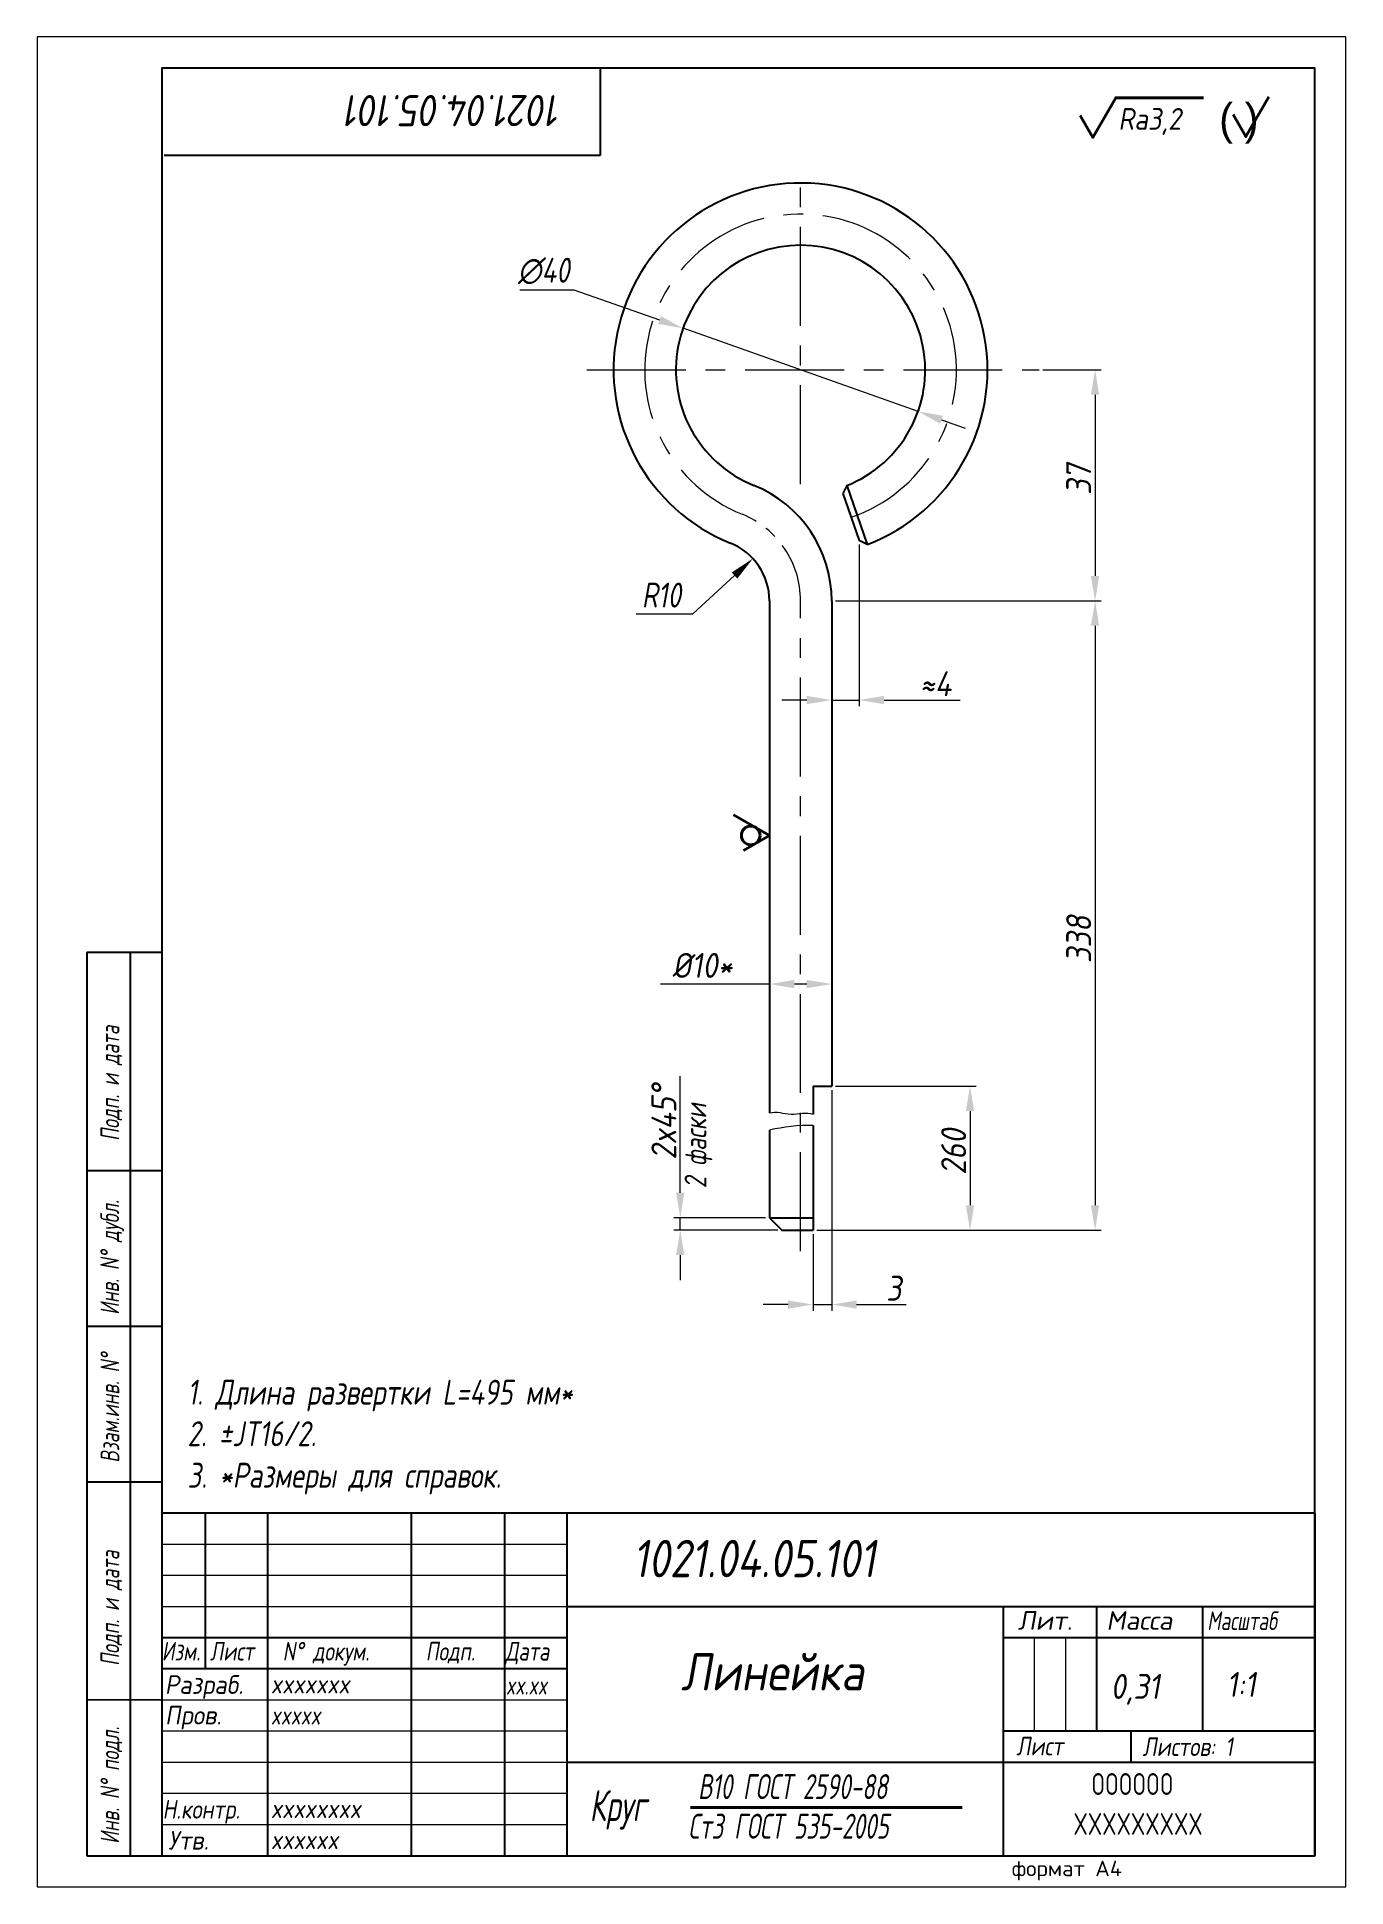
# Model space of a CAD drawing. Header units: millimetres. Extents: x 2807 to 3017, y -2244 to -1947.
import ezdxf

# ---------------------------------------------------------------- set-up
doc = ezdxf.new("R2010")
doc.units = ezdxf.units.MM
doc.linetypes.add('CENTER', pattern=[50.8, 31.75, -6.35, 6.35, -6.35])
for name, color, linetype, lineweight in [('Ax', 1, 'CENTER', 18), ('Dim', 3, 'Continuous', 40), ('Slim', 8, 'Continuous', 18), ('Text', 2, 'Continuous', 40), ('Wide', 31, 'Continuous', 60)]:
    doc.layers.add(name, color=color, linetype=linetype, lineweight=lineweight)
doc.styles.add('курсив', font='romans.shx', dxfattribs={"oblique": 10})
doc.styles.add('курсив 0_75', font='romans.shx', dxfattribs={"width": 0.75, "oblique": 10})
doc.styles.add('курсив 0_85', font='romans.shx', dxfattribs={"width": 0.85, "oblique": 10})
doc.dimstyles.new('к1_1', dxfattribs={"dimtxt": 4, "dimasz": 4, "dimexe": 1, "dimexo": 0.625, "dimtad": 1, "dimtxsty": 'курсив 0_85', "dimcen": 0, "dimadec": 0, "dimazin": 0, "dimtfac": 1, "dimtmove": 0, "dimatfit": 3, "dimldrblk": 'DOTSMALL', "dimfxl": 1, "dimlwd": 18, "dimlwe": 18, "dimarcsym": 0})
doc.dimstyles.new('к1_1с', dxfattribs={"dimtxt": 4, "dimasz": 4, "dimexe": 1, "dimexo": 0.625, "dimgap": 1, "dimtad": 1, "dimtxsty": 'курсив 0_85', "dimcen": 0, "dimadec": 0, "dimazin": 0, "dimtfac": 1, "dimtmove": 0, "dimatfit": 3, "dimldrblk": 'DOTSMALL', "dimfxl": 1, "dimlwd": 18, "dimlwe": 18, "dimarcsym": 0})
doc.dimstyles.new('к1_1св', dxfattribs={"dimtxt": 4, "dimasz": 4, "dimexe": 2, "dimexo": 0.625, "dimgap": 1, "dimtad": 1, "dimtoh": 1, "dimtxsty": 'курсив 0_75', "dimcen": 0, "dimadec": 0, "dimazin": 0, "dimtfac": 1, "dimtmove": 0, "dimatfit": 3, "dimldrblk": 'DOTSMALL', "dimfxl": 1, "dimlwd": 18, "dimlwe": 18, "dimarcsym": 0})

# ---------------------------------------------------------------- blocks, each defined once
blk = doc.blocks.new('*D570')
at = {"layer": 'Defpoints', "color": 0, "transparency": 16777216}
for p in [(2922.24, -2030.35), (2914.89, -2037.13)]:
    blk.add_point(p, dxfattribs=at)
at = {"layer": 'Dim', "color": 0, "lineweight": 18, "transparency": 16777216}
for p, q in [((2912.63, -2039.21), (2919.3, -2033.07)), ((2903.49, -2039.21), (2912.63, -2039.21))]:
    blk.add_line(p, q, dxfattribs=at)
at = {"layer": 'Dim', "color": 0, "transparency": 16777216}
blk.add_solid([(2918.85, -2032.58), (2919.75, -2033.56), (2922.24, -2030.35)], dxfattribs=at)
at = {"layer": 'Dim', "color": 0, "transparency": 16777216, "insert": (2907.56, -2036.21), "char_height": 4, "attachment_point": 5, "style": 'курсив 0_75'}
blk.add_mtext('R10', dxfattribs=at)
blk = doc.blocks.new('_DotSmall')
at = {"color": 0, "linetype": 'ByBlock', "const_width": 0.5}
blk.add_lwpolyline([(-122670.927, 17467.939, 1), (-122670.802, 17467.939, 1)], format="xyb", close=True, dxfattribs=at)
blk = doc.blocks.new('*D571')
at = {"layer": 'Defpoints', "color": 0, "transparency": 16777216}
for p in [(2911.04, -1993.38), (2948.74, -2006.72)]:
    blk.add_point(p, dxfattribs=at)
at = {"layer": 'Dim', "color": 0, "lineweight": 18, "transparency": 16777216}
for p, q in [((2884.83, -1987.19), (2893.54, -1987.19)), ((2893.54, -1987.19), (2907.26, -1992.04)), ((2948.74, -2006.72), (2911.04, -1993.38)), ((2952.51, -2008.06), (2956.29, -2009.39))]:
    blk.add_line(p, q, dxfattribs=at)
at = {"layer": 'Dim', "color": 0, "transparency": 16777216}
for points in [[(2907.49, -1991.42), (2907.04, -1992.67), (2911.04, -1993.38)], [(2952.74, -2007.43), (2952.29, -2008.69), (2948.74, -2006.72)]]:
    blk.add_solid(points, dxfattribs=at)
at = {"layer": 'Dim', "color": 0, "transparency": 16777216, "insert": (2888.69, -1984.19), "char_height": 4, "attachment_point": 5, "style": 'курсив 0_75'}
blk.add_mtext('∅40', dxfattribs=at)
blk = doc.blocks.new('*D572')
at = {"layer": 'Defpoints', "color": 0, "transparency": 16777216}
for p in [(2934.89, -2115.05), (2931.89, -2138.17), (2957.08, -2138.17)]:
    blk.add_point(p, dxfattribs=at)
at = {"layer": 'Dim', "color": 0, "lineweight": 18, "transparency": 16777216}
for p, q in [((2935.51, -2115.05), (2958.08, -2115.05)), ((2957.08, -2119.05), (2957.08, -2134.17)), ((2932.51, -2138.17), (2958.08, -2138.17))]:
    blk.add_line(p, q, dxfattribs=at)
at = {"layer": 'Dim', "color": 0, "transparency": 16777216}
for points in [[(2956.41, -2119.05), (2957.74, -2119.05), (2957.08, -2115.05)], [(2956.41, -2134.17), (2957.74, -2134.17), (2957.08, -2138.17)]]:
    blk.add_solid(points, dxfattribs=at)
at = {"layer": 'Dim', "color": 0, "transparency": 16777216, "insert": (2954.45, -2125.58), "char_height": 4, "attachment_point": 5, "rotation": 90, "style": 'курсив 0_85'}
blk.add_mtext('260', dxfattribs=at)
blk = doc.blocks.new('*D573')
at = {"layer": 'Defpoints', "color": 0, "transparency": 16777216}
for p in [(2934.89, -2037.13), (2931.89, -2138.17), (2977.14, -2138.17)]:
    blk.add_point(p, dxfattribs=at)
at = {"layer": 'Dim', "color": 0, "lineweight": 18, "transparency": 16777216}
for p, q in [((2935.51, -2037.13), (2978.14, -2037.13)), ((2977.14, -2041.13), (2977.14, -2134.17)), ((2932.51, -2138.17), (2978.14, -2138.17))]:
    blk.add_line(p, q, dxfattribs=at)
at = {"layer": 'Dim', "color": 0, "transparency": 16777216}
for points in [[(2976.47, -2041.13), (2977.8, -2041.13), (2977.14, -2037.13)], [(2976.47, -2134.17), (2977.8, -2134.17), (2977.14, -2138.17)]]:
    blk.add_solid(points, dxfattribs=at)
at = {"layer": 'Dim', "color": 0, "transparency": 16777216, "insert": (2974.51, -2091.47), "char_height": 4, "attachment_point": 5, "rotation": 90, "style": 'курсив 0_85'}
blk.add_mtext('338', dxfattribs=at)
blk = doc.blocks.new('*D574')
at = {"layer": 'Defpoints', "color": 0, "transparency": 16777216}
for p in [(2968.15, -2000.05), (2934.89, -2037.13), (2977.14, -2037.13)]:
    blk.add_point(p, dxfattribs=at)
at = {"layer": 'Dim', "color": 0, "lineweight": 18, "transparency": 16777216}
for p, q in [((2968.77, -2000.05), (2978.14, -2000.05)), ((2977.14, -2004.05), (2977.14, -2033.13)), ((2935.51, -2037.13), (2978.14, -2037.13))]:
    blk.add_line(p, q, dxfattribs=at)
at = {"layer": 'Dim', "color": 0, "transparency": 16777216}
for points in [[(2976.47, -2004.05), (2977.8, -2004.05), (2977.14, -2000.05)], [(2976.47, -2033.13), (2977.8, -2033.13), (2977.14, -2037.13)]]:
    blk.add_solid(points, dxfattribs=at)
at = {"layer": 'Dim', "color": 0, "transparency": 16777216, "insert": (2974.51, -2017.63), "char_height": 4, "attachment_point": 5, "rotation": 90, "style": 'курсив 0_85'}
blk.add_mtext('37', dxfattribs=at)
blk = doc.blocks.new('*D575')
at = {"layer": 'Defpoints', "color": 0, "transparency": 16777216}
for p in [(2939.3, -2027.47), (2934.89, -2037.13), (2934.89, -2053.06)]:
    blk.add_point(p, dxfattribs=at)
at = {"layer": 'Dim', "color": 0, "lineweight": 18, "transparency": 16777216}
for p, q in [((2939.3, -2028.09), (2939.3, -2054.06)), ((2934.89, -2037.76), (2934.89, -2054.06)), ((2930.89, -2053.06), (2926.89, -2053.06)), ((2934.89, -2053.06), (2939.3, -2053.06)), ((2943.3, -2053.06), (2955.47, -2053.06))]:
    blk.add_line(p, q, dxfattribs=at)
at = {"layer": 'Dim', "color": 0, "transparency": 16777216}
for points in [[(2930.89, -2052.39), (2930.89, -2053.73), (2934.89, -2053.06)], [(2943.3, -2052.39), (2943.3, -2053.73), (2939.3, -2053.06)]]:
    blk.add_solid(points, dxfattribs=at)
at = {"layer": 'Dim', "color": 0, "transparency": 16777216, "insert": (2951.55, -2050.44), "char_height": 4, "attachment_point": 5, "style": 'курсив 0_85'}
blk.add_mtext('≈4', dxfattribs=at)
blk = doc.blocks.new('*D576')
at = {"layer": 'Defpoints', "color": 0, "transparency": 16777216}
for p in [(2924.89, -2098.66), (2934.89, -2115.05), (2924.89, -2119.34)]:
    blk.add_point(p, dxfattribs=at)
at = {"layer": 'Dim', "color": 0, "lineweight": 18, "transparency": 16777216}
for p, q in [((2924.89, -2098.66), (2907.42, -2098.66)), ((2924.89, -2118.72), (2924.89, -2097.66)), ((2930.89, -2098.66), (2928.89, -2098.66)), ((2934.89, -2114.43), (2934.89, -2097.66))]:
    blk.add_line(p, q, dxfattribs=at)
at = {"layer": 'Dim', "color": 0, "transparency": 16777216}
for points in [[(2928.89, -2097.99), (2928.89, -2099.32), (2924.89, -2098.66)], [(2930.89, -2097.99), (2930.89, -2099.32), (2934.89, -2098.66)]]:
    blk.add_solid(points, dxfattribs=at)
at = {"layer": 'Dim', "color": 0, "transparency": 16777216, "insert": (2914.15, -2095.66), "char_height": 4, "attachment_point": 5, "style": 'курсив 0_85'}
blk.add_mtext('%%c10*', dxfattribs=at)
blk = doc.blocks.new('*D577')
at = {"layer": 'Defpoints', "color": 0, "transparency": 16777216}
for p in [(2910.58, -2136.17), (2924.89, -2136.17), (2926.89, -2138.17)]:
    blk.add_point(p, dxfattribs=at)
at = {"layer": 'Dim', "color": 0, "lineweight": 18, "transparency": 16777216}
for p, q in [((2910.58, -2132.17), (2910.58, -2113.43)), ((2924.26, -2136.17), (2909.58, -2136.17)), ((2926.26, -2138.17), (2909.58, -2138.17)), ((2910.58, -2138.17), (2910.58, -2136.17)), ((2910.58, -2142.17), (2910.58, -2146.17))]:
    blk.add_line(p, q, dxfattribs=at)
at = {"layer": 'Dim', "color": 0, "transparency": 16777216}
for points in [[(2909.92, -2132.17), (2911.25, -2132.17), (2910.58, -2136.17)], [(2909.92, -2142.17), (2911.25, -2142.17), (2910.58, -2138.17)]]:
    blk.add_solid(points, dxfattribs=at)
at = {"layer": 'Dim', "color": 0, "transparency": 16777216, "insert": (2907.96, -2120.8), "char_height": 4, "attachment_point": 5, "rotation": 90, "style": 'курсив 0_85'}
blk.add_mtext('2x45%%d', dxfattribs=at)
blk = doc.blocks.new('*D578')
at = {"layer": 'Defpoints', "color": 0, "transparency": 16777216}
for p in [(2934.89, -2115.05), (2931.89, -2138.17), (2934.89, -2150.11)]:
    blk.add_point(p, dxfattribs=at)
at = {"layer": 'Dim', "color": 0, "lineweight": 18, "transparency": 16777216}
for p, q in [((2934.89, -2115.68), (2934.89, -2151.11)), ((2931.89, -2138.8), (2931.89, -2151.11)), ((2927.89, -2150.11), (2923.89, -2150.11)), ((2931.89, -2150.11), (2934.89, -2150.11)), ((2938.89, -2150.11), (2946.82, -2150.11))]:
    blk.add_line(p, q, dxfattribs=at)
at = {"layer": 'Dim', "color": 0, "transparency": 16777216}
for points in [[(2927.89, -2149.45), (2927.89, -2150.78), (2931.89, -2150.11)], [(2938.89, -2149.45), (2938.89, -2150.78), (2934.89, -2150.11)]]:
    blk.add_solid(points, dxfattribs=at)
at = {"layer": 'Dim', "color": 0, "transparency": 16777216, "insert": (2944.85, -2147.49), "char_height": 4, "attachment_point": 5, "style": 'курсив 0_85'}
blk.add_mtext('3', dxfattribs=at)

msp = doc.modelspace()

# ---------------------------------------------------------------- linework, layer by layer
for p, q in [((2897.804, -1965.608), (2897.804, -1951.608)), ((2827.804, -1965.608), (2897.804, -1965.608)), ((2937.315, -2018.622), (2936.697, -2019.886)), ((2937.315, -2018.622), (2940.564, -2028.088)), ((2936.697, -2019.886), (2939.3, -2027.47)), ((2940.564, -2028.088), (2939.3, -2027.47)), ((2924.889, -2037.133), (2924.889, -2119.343)), ((2934.889, -2037.133), (2934.889, -2115.052)), ((2815.392, -2093.614), (2815.392, -2238.614)), ((2827.392, -2093.614), (2815.392, -2093.614)), ((2822.392, -2238.544), (2822.392, -2093.614)), ((2931.889, -2115.052), (2931.889, -2119.536)), ((2924.889, -2122.111), (2924.889, -2136.174)), ((2931.889, -2121.338), (2931.889, -2138.174)), ((2827.322, -2128.614), (2815.392, -2128.615)), ((2924.889, -2136.174), (2931.889, -2136.174)), ((2924.889, -2136.174), (2926.889, -2138.174)), ((2926.889, -2138.174), (2931.889, -2138.174)), ((2827.305, -2153.614), (2815.392, -2153.614)), ((2815.392, -2178.612), (2815.392, -2178.612)), ((2827.392, -2178.614), (2815.392, -2178.612)), ((3012.392, -2183.614), (2827.392, -2183.614)), ((2834.392, -2183.614), (2834.392, -2208.614)), ((2844.392, -2183.614), (2844.392, -2238.614)), ((2867.392, -2183.614), (2867.392, -2238.614)), ((2882.392, -2183.614), (2882.392, -2238.614)), ((2892.392, -2183.614), (2892.392, -2238.614)), ((3012.392, -2238.614), (3012.392, -2183.614)), ((3012.392, -2183.614), (3012.392, -2238.614)), ((2962.392, -2198.614), (2892.392, -2198.614)), ((2962.392, -2198.614), (2962.392, -2238.614)), ((3012.392, -2198.614), (2962.392, -2198.614)), ((2977.392, -2198.614), (2977.392, -2218.614)), ((2994.392, -2198.614), (2994.392, -2218.614)), ((2892.392, -2203.614), (2827.392, -2203.614)), ((3012.392, -2203.614), (2962.392, -2203.614)), ((2892.392, -2208.614), (2827.392, -2208.614)), ((2827.392, -2213.615), (2815.392, -2213.545)), ((3012.392, -2218.614), (2962.392, -2218.614)), ((2982.896, -2218.614), (2982.896, -2223.614)), ((2962.392, -2223.614), (2892.392, -2223.614)), ((3012.392, -2223.614), (2962.392, -2223.614)), ((2815.392, -2238.614), (2827.392, -2238.614)), ((2827.392, -2238.614), (3012.392, -2238.614))]:
    msp.add_line(p, q)
at = {"ltscale": 0.5}
msp.add_line((2931.889, -2115.052), (2934.889, -2115.052), dxfattribs=at)
msp.add_lwpolyline([(2827.392, -2238.614), (3012.392, -2238.614), (3012.392, -1951.614), (2827.392, -1951.614)], close=True)
for centre, radius, start, end in [((2929.889, -2000.052), 30, 290.84439, 247.97569), ((2929.889, -2000.052), 20, 291.79566, 247.97569), ((2914.889, -2037.133), 20, 0, 67.97569), ((2914.889, -2037.133), 10, 0, 67.97569)]:
    msp.add_arc(centre, radius, start, end)
at = {"layer": 'Ax', "ltscale": 0.5}
for p, q in [((2929.889, -2018.379), (2929.889, -1967.631)), ((2895.583, -2000.052), (2968.149, -2000.052)), ((2929.889, -2141.528), (2929.889, -2037.133))]:
    msp.add_line(p, q, dxfattribs=at)
msp.add_arc((2929.889, -2000.052), 25, 288.94315, 247.97569, dxfattribs=at)
at = {"layer": 'Ax', "ltscale": 0.3}
msp.add_arc((2914.889, -2037.133), 15, 0, 67.97569, dxfattribs=at)
at = {"layer": 'Slim'}
for p, q in [((2892.392, -2188.614), (2827.392, -2188.614)), ((2892.392, -2193.614), (2827.392, -2193.614)), ((2892.392, -2198.614), (2827.392, -2198.614)), ((2967.392, -2203.614), (2967.392, -2218.614)), ((2972.392, -2203.614), (2972.392, -2218.614)), ((2892.392, -2213.614), (2827.392, -2213.614)), ((2892.392, -2218.614), (2827.392, -2218.614)), ((2892.392, -2223.614), (2827.392, -2223.614)), ((2892.392, -2228.614), (2827.392, -2228.614)), ((2892.392, -2233.614), (2827.392, -2233.614))]:
    msp.add_line(p, q, dxfattribs=at)
msp.add_lwpolyline([(2807.392, -2243.614), (3017.392, -2243.614), (3017.392, -1946.614), (2807.392, -1946.614)], close=True, dxfattribs=at)
msp.add_open_spline([(2924.889, -2119.343), (2925.998, -2118.992), (2928.369, -2120.013), (2930.79, -2119.126), (2931.889, -2119.536)], degree=3, knots=[0, 0, 0, 0, 3.4863417, 7.0053526, 7.0053526, 7.0053526, 7.0053526], dxfattribs=at)
msp.add_open_spline([(2931.889, -2121.338), (2929.542, -2121.338), (2927.175, -2121.575), (2924.889, -2122.111)], degree=3, dxfattribs=at)
at = {"layer": 'Text', "ltscale": 6}
msp.add_line((2912.215, -2230.856), (2955.82, -2230.85), dxfattribs=at)
at = {"layer": 'Text'}
for points in [[(2974.758, -1959.227), (2976.784, -1962.738), (2980.464, -1956.365), (2994.509, -1956.365)], [(2999.291, -1959.079), (3001.318, -1962.589), (3004.997, -1956.216)], [(2920.714, -2077.203), (2924.889, -2074.791), (2919.137, -2071.471)]]:
    msp.add_lwpolyline(points, dxfattribs=at)
msp.add_circle((2921.889, -2074.791), 1.5, dxfattribs=at)

# ---------------------------------------------------------------- texts
at = {"layer": 'Text', "oblique": 10}
for s, height, rotation, style, width, p in [('1021.04.05.101', 5, 180, 'курсив', 0.85, (2891.556, -1955.931)), ('Подп. и дата', 3, 90, 'курсив 0_75', 0.7, (2820.582, -2123.831)), ('2 фаски', 3.5, 90, 'курсив 0_75', 0.75, (2914.787, -2131.447)), ('Инв. N%%D дубл.', 3, 90, 'курсив 0_75', 0.7, (2820.548, -2151.765)), ('Взам.инв. N%%D', 3, 90, 'курсив 0_75', 0.7, (2820.582, -2175.493)), ('Подп. и дата', 3, 90, 'курсив 0_75', 0.7, (2820.582, -2208.119)), ('Инв. N%%D подл.', 3, 90, 'курсив 0_75', 0.7, (2820.582, -2236.691))]:
    msp.add_text(s, height=height, rotation=rotation, dxfattribs=dict(at, style=style, width=width)).set_placement(p)
at = {"layer": 'Text'}
msp.add_text('( )', height=5, dxfattribs=at).set_placement((2997.048, -1962.26))
at = {"layer": 'Text', "oblique": 10}
for s, height, style, width, p in [('Ra3,2', 3.5, 'курсив 0_85', 0.85, (2980.867, -1961.517)), ('1021.04.05.101', 6, 'курсив', 0.8, (2902.973, -2193.883)), ('Масштаб', 3, 'курсив', 0.7, (2995.125, -2202.368)), ('Изм.', 3, 'курсив 0_75', 0.75, (2827.392, -2207.26)), ('Лист', 3, 'курсив 0_75', 0.75, (2835.128, -2207.26)), ('N%%D докум.', 3, 'курсив 0_75', 0.75, (2846.8, -2207.26)), ('Подп.', 3, 'курсив 0_75', 0.75, (2869.74, -2207.26)), ('Дата', 3, 'курсив 0_75', 0.75, (2882.513, -2207.26)), ('Линейка', 6, 'курсив 0_85', 0.85, (2910.714, -2212.065)), ('Разраб.', 3, 'курсив', 0.9, (2827.905, -2212.615)), ('0,31', 4, 'курсив 0_85', 0.85, (2979.647, -2213.417)), ('1:1', 4, 'курсив 0_85', 0.85, (2998.247, -2213.097)), ('xxxxxxx', 3, 'курсив 0_85', 0.85, (2844.897, -2212.535)), ('Пров.', 3, 'курсив', 0.9, (2827.931, -2217.52)), ('xxxxx', 3, 'курсив 0_85', 0.75, (2844.897, -2217.535)), ('Лист', 3, 'курсив', 0.8, (2964.493, -2222.483)), ('Листов: 1', 3, 'курсив', 0.8, (2984.738, -2222.589)), ('В10 ГОСТ 2590-88', 4, 'курсив 0_75', 0.65, (2913.438, -2229.501)), ('Н.контр.', 3, 'курсив', 0.8, (2827.522, -2232.639)), ('xxxxxxxx', 3, 'курсив 0_85', 0.85, (2844.897, -2232.535)), ('Круг', 5, 'курсив 0_75', 0.65, (2896.032, -2233.037)), ('Ст3 ГОСТ 535-2005', 4, 'курсив 0_75', 0.65, (2911.873, -2235.858)), ('Утв.', 3, 'курсив', 0.9, (2828.453, -2237.617)), ('xxxxxx', 3, 'курсив 0_85', 0.85, (2844.897, -2237.535))]:
    msp.add_text(s, height=height, dxfattribs=dict(at, style=style, width=width)).set_placement(p)
at = {"layer": 'Text', "style": 'курсив', "oblique": 10}
for s, p in [('Лит.', (2964.746, -2202.32)), ('Масса', (2978.946, -2202.32))]:
    msp.add_text(s, height=3, dxfattribs=at).set_placement(p)
at = {"layer": 'Text', "ltscale": 0.8, "style": 'курсив', "oblique": 10, "width": 0.7}
msp.add_text('xx.xx', height=3, dxfattribs=at).set_placement((2882.618, -2212.721))
at = {"layer": 'Text', "style": 'курсив'}
msp.add_text('формат А4', height=2.5, dxfattribs=at).set_placement((2963.773, -2241.877))
at = {"layer": 'Text', "ltscale": 6, "insert": (2831.53, -2162.178), "char_height": 4, "width": 177.75258, "attachment_point": 1, "style": 'курсив 0_75'}
msp.add_mtext('1. Длина развертки L=495 мм*\\P2. %%PJT16/2.\\P3. *Размеры для справок.', dxfattribs=at)
at = {"layer": 'Wide', "lineweight": 50, "style": 'курсив', "width": 0.7}
for s, p in [('OOOOOO', (2976.543, -2228.834)), ('XXXXXXXXX', (2973.67, -2235.244))]:
    msp.add_text(s, height=3.5, dxfattribs=at).set_placement(p)

# ---------------------------------------------------------------- dimensions: what is measured, and where the dimension line sits
at = {"layer": 'Dim'}
dim = msp.add_diameter_dim_2p(p1=(2948.743, -2006.724), p2=(2911.035, -1993.379), dimstyle='к1_1св', dxfattribs=at)
dim.commit()
dim.dimension.update_dxf_attribs({"geometry": '*D571', "text_midpoint": (2888.688, -1987.189), "dimtype": 163})
dim = msp.add_linear_dim(base=(2977.136, -2037.133), p1=(2968.149, -2000.052), p2=(2934.889, -2037.133), angle=90, dimstyle='к1_1', override={"dimdec": 0}, dxfattribs=at)
dim.commit()
dim.dimension.update_dxf_attribs({"geometry": '*D574', "text_midpoint": (2977.136, -2017.627), "dimtype": 160})
dim = msp.add_linear_dim(base=(2934.889, -2053.061), p1=(2939.3, -2027.47), p2=(2934.889, -2037.133), text='≈4', dimstyle='к1_1', dxfattribs=at)
dim.commit()
dim.dimension.update_dxf_attribs({"geometry": '*D575', "text_midpoint": (2951.55, -2053.061), "dimtype": 160})
dim = msp.add_radius_dim(center=(2914.889, -2037.133), mpoint=(2922.242, -2030.355), dimstyle='к1_1св', dxfattribs=at)
dim.commit()
dim.dimension.update_dxf_attribs({"geometry": '*D570', "text_midpoint": (2907.56, -2039.214), "dimtype": 164})
for base, p1, p2, text, picture, middle in [((2977.136, -2138.174), (2934.889, -2037.133), (2931.889, -2138.174), '338', '*D573', (2977.136, -2091.466)), ((2910.584, -2136.174), (2926.889, -2138.174), (2924.889, -2136.174), '<>x45%%d', '*D577', (2910.584, -2120.801)), ((2957.077, -2138.174), (2934.889, -2115.052), (2931.889, -2138.174), '260', '*D572', (2957.077, -2125.582))]:
    dim = msp.add_linear_dim(base=base, p1=p1, p2=p2, angle=90, text=text, dimstyle='к1_1', dxfattribs=at)
    dim.commit()
    dim.dimension.update_dxf_attribs({"geometry": picture, "text_midpoint": middle, "dimtype": 160})
dim = msp.add_linear_dim(base=(2924.889, -2098.656), p1=(2934.889, -2115.052), p2=(2924.889, -2119.343), text='%%c<>', dimstyle='к1_1с', override={"dimpost": '*'}, dxfattribs=at)
dim.commit()
dim.dimension.update_dxf_attribs({"geometry": '*D576', "text_midpoint": (2914.153, -2098.656), "dimtype": 160})
dim = msp.add_linear_dim(base=(2934.889, -2150.114), p1=(2931.889, -2138.174), p2=(2934.889, -2115.052), dimstyle='к1_1', dxfattribs=at)
dim.commit()
dim.dimension.update_dxf_attribs({"geometry": '*D578', "text_midpoint": (2944.852, -2150.114), "dimtype": 160})

doc.saveas('drawing.dxf')
